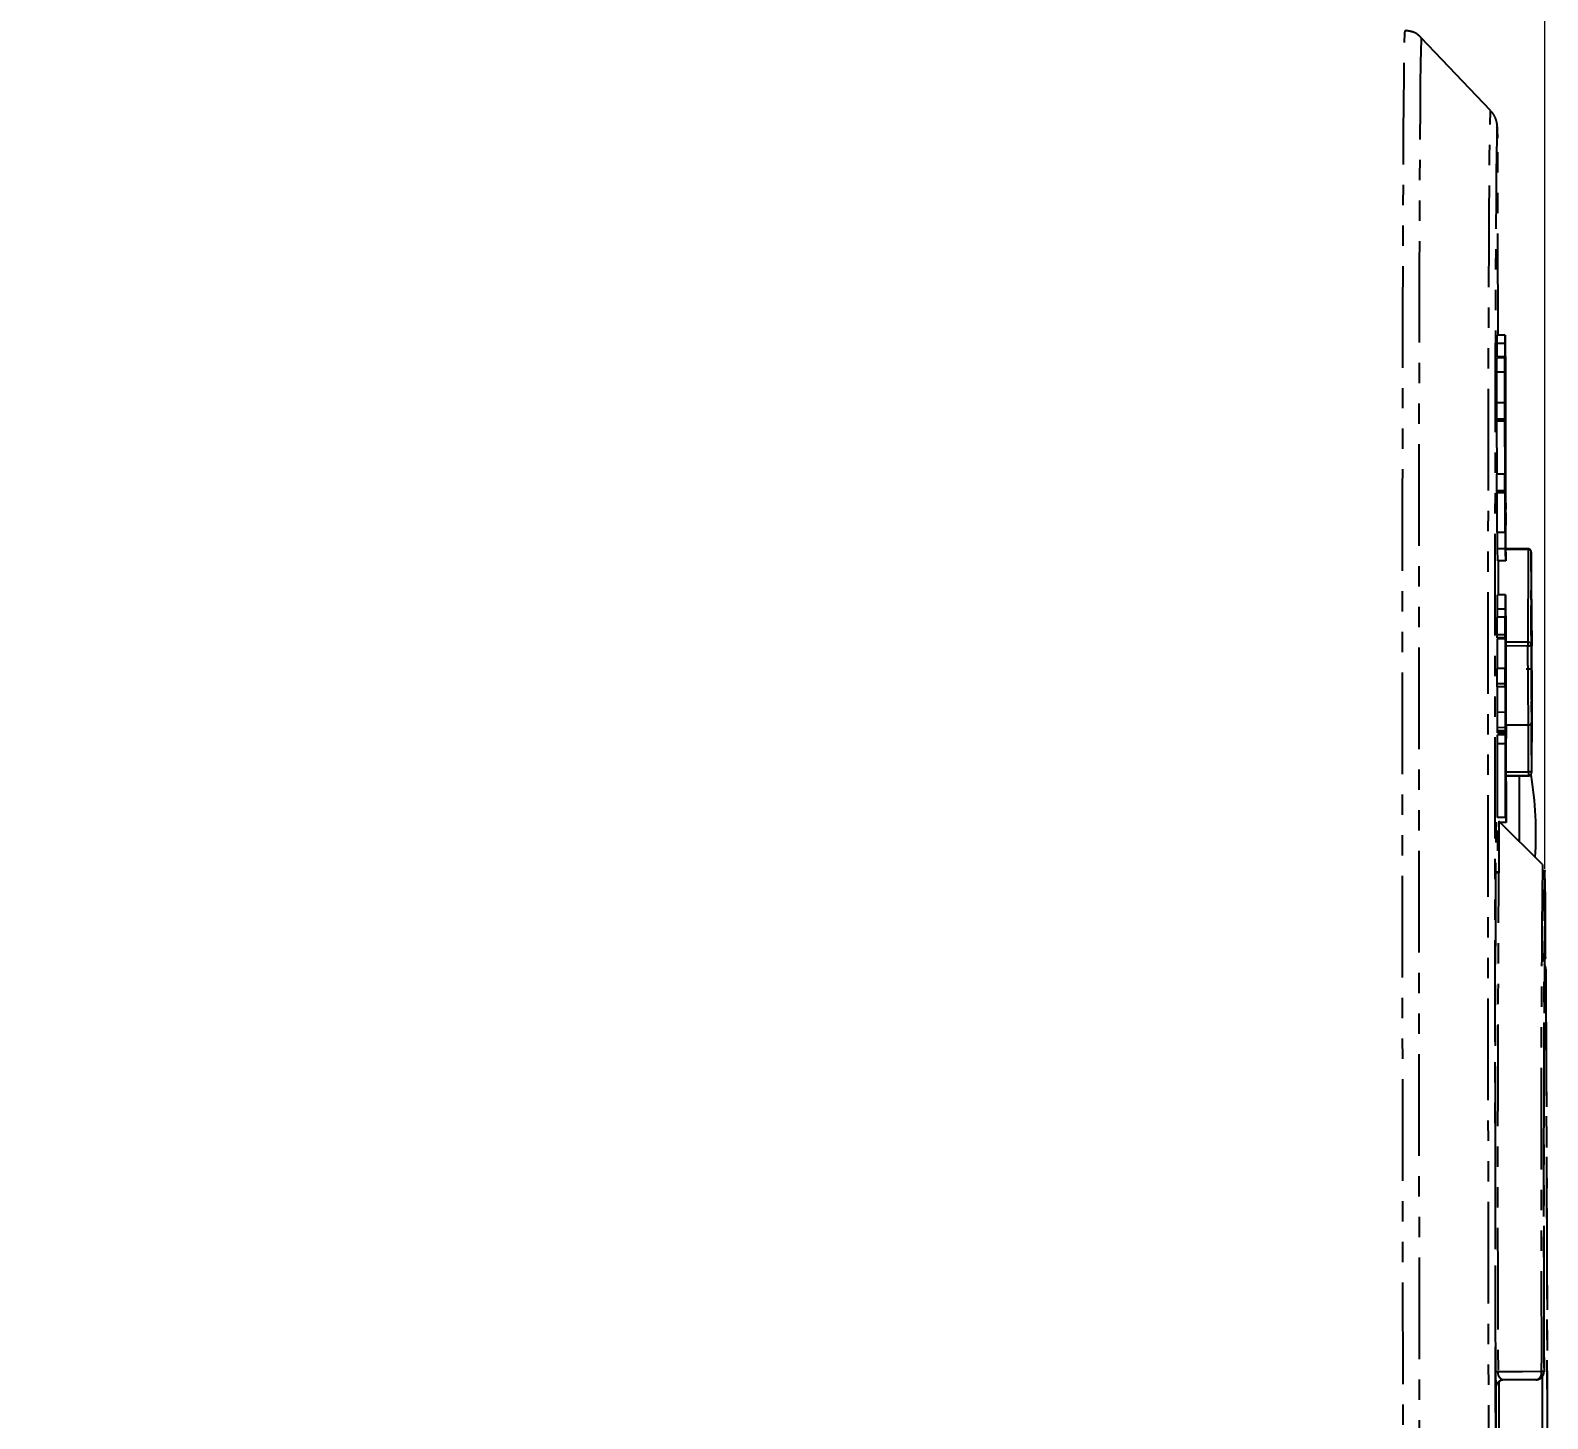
# Model space of a CAD drawing. Header units: millimetres. Extents: x 2384 to 4064, y 886 to 2074.
# Drawn here: x 3339 to 3433.8, y 1203.1 to 1289.9 of the extents above; entities that cross this region are included whole.
import ezdxf

# ---------------------------------------------------------------- set-up
doc = ezdxf.new("R2010")
doc.units = ezdxf.units.MM
doc.linetypes.add('PHANTOM', pattern=[12.7, 6.35, -1.27, 1.27, -1.27, 1.27, -1.27])
doc.layers.add('AM_5', color=3, linetype='Continuous', lineweight=25)
doc.styles.add('SLDTEXTSTYLE1', font='txt.shx', dxfattribs={"width": 0.7, "bigfont": 'gbcbig.shx'})
doc.dimstyles.new('SLDDIMSTYLE12$0', dxfattribs={"dimtxt": 12, "dimasz": 10, "dimexe": 0, "dimexo": 0.0625, "dimgap": 0.875, "dimtad": 1, "dimdec": 1, "dimlfac": 1.8, "dimrnd": 1e-09, "dimzin": 12, "dimdsep": 46, "dimtxsty": 'SLDTEXTSTYLE1', "dimcen": 0.09, "dimdle": 8.16, "dimclrd": 3, "dimclre": 3, "dimadec": 0, "dimazin": 3, "dimtfac": 1, "dimtdec": 1, "dimtofl": 0, "dimtmove": 0, "dimatfit": 3, "dimfxl": 0, "dimfrac": 2, "dimtolj": 1, "dimlwd": 5, "dimlwe": 5, "dimarcsym": 0})

# ---------------------------------------------------------------- blocks, each defined once
blk = doc.blocks.new('*D71')
at = {"layer": 'AM_5', "color": 3, "lineweight": 5, "transparency": 16777216}
blk.add_line((3252.62, 1234.962), (3252.62, 1403.773), dxfattribs=at)
at = {"layer": 'AM_5', "color": 3, "linetype": 'Continuous', "lineweight": 5, "transparency": 16777216}
for p, q in [((3262.62, 1403.773), (3423.605, 1403.773)), ((3433.605, 1237.471), (3433.605, 1403.773))]:
    blk.add_line(p, q, dxfattribs=at)
at = {"layer": 'AM_5', "color": 3, "transparency": 16777216}
for points in [[(3262.62, 1405.439), (3262.62, 1402.106), (3252.62, 1403.773)], [(3423.605, 1405.439), (3423.605, 1402.106), (3433.605, 1403.773)]]:
    blk.add_solid(points, dxfattribs=at)
at = {"layer": 'Defpoints', "color": 0, "transparency": 16777216}
for p in [(3433.605, 1403.773), (3433.605, 1237.408), (3252.62, 1234.9)]:
    blk.add_point(p, dxfattribs=at)
at = {"layer": 'AM_5', "color": 0, "transparency": 16777216, "insert": (3343.112, 1410.648), "char_height": 12, "attachment_point": 5, "style": 'SLDTEXTSTYLE1'}
blk.add_mtext('\\A1;195', dxfattribs=at)

msp = doc.modelspace()

# ---------------------------------------------------------------- linework, layer by layer
at = {"color": 7, "linetype": 'PHANTOM', "lineweight": 25}
for p, q in [((3430.221, 1284.869), (3425.89, 1289.418)), ((3430.69, 1270.838), (3430.668, 1283.144)), ((3430.634, 1270.837), (3430.635, 1270.838)), ((3431.134, 1270.838), (3430.634, 1270.837)), ((3430.635, 1270.322), (3430.634, 1270.837)), ((3431.135, 1270.839), (3430.635, 1270.838)), ((3431.134, 1270.838), (3431.135, 1270.839)), ((3431.135, 1270.839), (3431.141, 1268.222)), ((3430.623, 1269.492), (3430.624, 1270.322)), ((3431.124, 1270.323), (3430.624, 1270.322)), ((3431.123, 1269.493), (3431.124, 1270.323)), ((3430.609, 1268.528), (3430.61, 1269.423)), ((3431.11, 1269.423), (3430.61, 1269.423)), ((3431.123, 1269.493), (3430.623, 1269.492)), ((3431.109, 1268.529), (3431.11, 1269.423)), ((3431.145, 1268.863), (3431.139, 1268.863)), ((3431.144, 1267.905), (3431.145, 1268.863)), ((3431.109, 1268.529), (3430.609, 1268.528)), ((3431.14, 1266.051), (3431.141, 1266.881)), ((3430.607, 1265.589), (3430.608, 1266.611)), ((3431.108, 1266.612), (3430.608, 1266.611)), ((3431.107, 1265.59), (3431.108, 1266.612)), ((3431.112, 1266.295), (3431.115, 1266.232)), ((3431.117, 1266.233), (3431.13, 1266.174)), ((3431.107, 1265.59), (3430.607, 1265.589)), ((3430.608, 1265.462), (3430.607, 1265.589)), ((3431.108, 1265.463), (3430.608, 1265.462)), ((3430.623, 1262.144), (3430.616, 1265.462)), ((3431.108, 1265.463), (3431.107, 1265.59)), ((3431.116, 1265.657), (3431.112, 1265.72)), ((3431.123, 1262.02), (3431.116, 1265.657)), ((3431.131, 1265.6), (3431.118, 1265.658)), ((3431.118, 1265.658), (3431.125, 1262.021)), ((3431.131, 1265.6), (3431.118, 1265.6)), ((3431.128, 1265.279), (3431.119, 1265.279)), ((3431.124, 1265.277), (3431.119, 1265.277)), ((3431.123, 1264.511), (3431.124, 1265.277)), ((3431.128, 1264.513), (3431.128, 1265.279)), ((3431.138, 1262.09), (3431.131, 1265.6)), ((3431.134, 1264.898), (3431.139, 1262.474)), ((3431.123, 1264.511), (3431.12, 1264.511)), ((3431.139, 1264.326), (3431.135, 1264.326)), ((3431.138, 1263.303), (3431.139, 1264.326)), ((3431.143, 1264.008), (3431.145, 1264.009)), ((3431.146, 1264.009), (3431.152, 1264.012)), ((3431.138, 1263.303), (3431.137, 1263.303)), ((3431.139, 1263.112), (3431.138, 1263.303)), ((3431.139, 1263.112), (3431.138, 1263.112)), ((3431.146, 1263.434), (3431.143, 1263.433)), ((3431.154, 1263.437), (3431.148, 1263.435)), ((3430.616, 1261.122), (3430.617, 1262.144)), ((3431.117, 1262.145), (3430.617, 1262.144)), ((3431.116, 1261.123), (3431.117, 1262.145)), ((3431.135, 1262.025), (3431.138, 1262.09)), ((3431.116, 1261.123), (3430.616, 1261.122)), ((3430.617, 1260.994), (3430.616, 1261.122)), ((3431.117, 1260.995), (3431.116, 1261.123)), ((3431.119, 1261.955), (3431.123, 1262.02)), ((3431.124, 1261.446), (3431.121, 1261.38)), ((3431.125, 1262.021), (3431.128, 1262.022)), ((3431.128, 1262.022), (3431.125, 1262.022)), ((3431.139, 1261.516), (3431.126, 1261.446)), ((3431.13, 1262.023), (3431.133, 1262.024)), ((3431.152, 1261.457), (3431.151, 1260.626)), ((3431.117, 1260.995), (3430.617, 1260.994)), ((3431.131, 1259.404), (3431.13, 1258.51)), ((3431.163, 1259.737), (3431.162, 1258.97)), ((3431.13, 1258.51), (3430.63, 1258.509)), ((3430.647, 1257.494), (3430.645, 1258.509)), ((3431.148, 1258.325), (3431.147, 1257.495)), ((3431.147, 1257.495), (3430.647, 1257.494)), ((3430.663, 1256.734), (3430.66, 1257.494)), ((3432.563, 1257.489), (3431.161, 1257.487)), ((3432.563, 1257.455), (3431.161, 1257.452)), ((3431.163, 1256.735), (3430.663, 1256.734)), ((3430.717, 1254.62), (3430.714, 1256.734)), ((3431.163, 1256.863), (3431.163, 1256.735)), ((3432.787, 1252.357), (3432.763, 1257.289)), ((3430.646, 1253.725), (3430.647, 1254.62)), ((3431.147, 1254.621), (3430.647, 1254.62)), ((3431.146, 1253.726), (3431.147, 1254.621)), ((3432.762, 1254.888), (3432.767, 1253.834)), ((3432.762, 1254.692), (3432.762, 1254.888)), ((3432.766, 1253.875), (3432.762, 1254.692)), ((3431.146, 1253.726), (3430.646, 1253.725)), ((3431.154, 1252.963), (3431.155, 1253.794)), ((3431.155, 1253.794), (3431.157, 1253.348)), ((3432.761, 1253.751), (3432.762, 1253.947)), ((3432.765, 1253.048), (3432.761, 1253.751)), ((3432.762, 1253.947), (3432.765, 1253.244)), ((3432.765, 1253.244), (3432.766, 1253.875)), ((3432.767, 1253.834), (3432.765, 1252.066)), ((3432.766, 1253.834), (3432.767, 1253.834)), ((3430.633, 1252.123), (3430.634, 1253.21)), ((3431.134, 1253.21), (3430.634, 1253.21)), ((3431.133, 1252.124), (3431.134, 1253.21)), ((3431.157, 1252.709), (3431.154, 1252.963)), ((3431.166, 1248.305), (3431.157, 1252.709)), ((3431.159, 1252.709), (3431.163, 1250.731)), ((3432.76, 1253.265), (3432.764, 1252.5)), ((3432.76, 1253.069), (3432.76, 1253.265)), ((3432.765, 1252.066), (3432.76, 1253.069)), ((3432.764, 1253.244), (3432.765, 1253.244)), ((3432.764, 1252.5), (3432.765, 1253.048)), ((3432.768, 1251.559), (3432.771, 1253.131)), ((3432.772, 1252.893), (3432.77, 1251.322)), ((3432.77, 1252.893), (3432.772, 1252.893)), ((3432.771, 1253.131), (3432.772, 1252.893)), ((3431.133, 1252.124), (3430.633, 1252.123)), ((3430.634, 1251.932), (3430.633, 1252.123)), ((3431.134, 1251.933), (3430.634, 1251.932)), ((3431.143, 1251.873), (3430.643, 1251.872)), ((3430.647, 1250.017), (3430.643, 1251.872)), ((3431.134, 1251.933), (3431.133, 1252.124)), ((3431.143, 1251.873), (3431.138, 1252.167)), ((3431.148, 1249.703), (3431.143, 1251.873)), ((3431.145, 1251.874), (3431.155, 1247.151)), ((3431.174, 1252.332), (3431.16, 1252.332)), ((3431.174, 1251.119), (3431.174, 1252.332)), ((3431.176, 1251.671), (3432.555, 1251.673)), ((3432.763, 1252.5), (3432.764, 1252.5)), ((3432.766, 1251.973), (3432.768, 1251.559)), ((3432.766, 1251.776), (3432.766, 1251.973)), ((3432.771, 1250.712), (3432.766, 1251.776)), ((3432.814, 1251.618), (3432.769, 1251.618)), ((3431.174, 1251.119), (3431.162, 1251.119)), ((3431.175, 1250.992), (3431.162, 1250.992)), ((3431.163, 1250.731), (3431.174, 1250.736)), ((3431.174, 1250.736), (3431.163, 1250.736)), ((3431.175, 1250.992), (3431.174, 1251.119)), ((3432.555, 1251.42), (3431.175, 1251.418)), ((3432.579, 1246.488), (3432.555, 1251.42)), ((3432.755, 1251.562), (3432.779, 1246.629)), ((3432.767, 1251.559), (3432.768, 1251.559)), ((3432.768, 1251.322), (3432.77, 1251.322)), ((3432.77, 1251.322), (3432.772, 1250.908)), ((3432.77, 1250.908), (3432.772, 1250.908)), ((3432.772, 1250.908), (3432.771, 1250.712)), ((3432.779, 1249.161), (3432.781, 1250.929)), ((3432.781, 1250.929), (3432.782, 1250.722)), ((3432.782, 1250.722), (3432.781, 1249.461)), ((3432.781, 1250.722), (3432.782, 1250.722)), ((3430.636, 1249.059), (3430.637, 1250.017)), ((3431.137, 1250.018), (3430.637, 1250.017)), ((3431.136, 1249.06), (3431.137, 1250.018)), ((3431.172, 1250.16), (3431.164, 1250.157)), ((3431.164, 1250.157), (3431.167, 1248.753)), ((3431.175, 1249.906), (3431.165, 1249.906)), ((3431.177, 1250.481), (3431.175, 1249.906)), ((3432.439, 1249.995), (3432.814, 1249.996)), ((3432.783, 1249.781), (3432.78, 1248.841)), ((3432.781, 1249.44), (3432.784, 1250.453)), ((3432.782, 1249.781), (3432.783, 1249.781)), ((3432.783, 1250.288), (3432.785, 1250.288)), ((3432.783, 1249.761), (3432.783, 1249.781)), ((3432.783, 1248.365), (3432.783, 1249.761)), ((3432.784, 1250.453), (3432.785, 1250.288)), ((3432.785, 1250.288), (3432.784, 1248.779)), ((3432.784, 1248.758), (3432.786, 1250.019)), ((3432.787, 1249.812), (3432.784, 1248.045)), ((3432.786, 1250.019), (3432.787, 1249.812)), ((3432.786, 1249.812), (3432.787, 1249.812)), ((3431.136, 1249.06), (3430.636, 1249.059)), ((3430.637, 1248.868), (3430.636, 1249.059)), ((3431.137, 1248.868), (3430.637, 1248.868)), ((3430.653, 1247.274), (3430.65, 1248.868)), ((3431.137, 1248.868), (3431.136, 1249.06)), ((3431.141, 1249.7), (3431.148, 1249.703)), ((3431.149, 1249.129), (3431.142, 1249.126)), ((3431.153, 1247.023), (3431.149, 1249.129)), ((3431.159, 1248.877), (3431.159, 1249.58)), ((3431.167, 1248.753), (3431.178, 1248.757)), ((3431.178, 1248.757), (3431.167, 1248.757)), ((3432.779, 1249.461), (3432.781, 1249.461)), ((3432.779, 1249.44), (3432.781, 1249.44)), ((3432.78, 1248.841), (3432.779, 1249.161)), ((3432.781, 1249.461), (3432.781, 1249.44)), ((3432.783, 1248.779), (3432.784, 1248.779)), ((3432.783, 1248.758), (3432.784, 1248.758)), ((3432.784, 1248.779), (3432.784, 1248.758)), ((3432.788, 1249.595), (3432.793, 1248.541)), ((3432.788, 1249.399), (3432.788, 1249.595)), ((3432.792, 1248.582), (3432.788, 1249.399)), ((3431.17, 1246.391), (3431.167, 1247.986)), ((3431.175, 1248.181), (3431.169, 1248.179)), ((3431.169, 1248.179), (3431.172, 1246.456)), ((3431.179, 1247.864), (3431.169, 1247.864)), ((3431.176, 1248.177), (3431.175, 1248.181)), ((3431.181, 1248.567), (3431.179, 1247.864)), ((3432.784, 1248.045), (3432.783, 1248.365)), ((3432.786, 1247.972), (3432.79, 1247.207)), ((3432.786, 1247.776), (3432.786, 1247.972)), ((3432.787, 1248.654), (3432.791, 1247.952)), ((3432.787, 1248.458), (3432.787, 1248.654)), ((3432.79, 1247.755), (3432.787, 1248.458)), ((3432.789, 1247.952), (3432.791, 1247.952)), ((3432.793, 1248.541), (3432.79, 1246.773)), ((3432.791, 1247.952), (3432.792, 1248.582)), ((3432.792, 1248.541), (3432.793, 1248.541)), ((3432.794, 1248.313), (3432.795, 1248.065)), ((3432.795, 1247.124), (3432.794, 1248.313)), ((3432.794, 1248.065), (3432.795, 1248.065)), ((3432.795, 1248.065), (3432.796, 1246.928)), ((3430.645, 1246.316), (3430.646, 1247.274)), ((3431.146, 1247.275), (3430.646, 1247.274)), ((3431.145, 1246.317), (3431.146, 1247.275)), ((3431.15, 1247.021), (3431.153, 1247.023)), ((3431.155, 1247.151), (3431.158, 1246.705)), ((3432.79, 1246.773), (3432.786, 1247.776)), ((3432.788, 1247.207), (3432.79, 1247.207)), ((3432.79, 1247.207), (3432.79, 1247.755)), ((3432.79, 1246.928), (3432.796, 1246.928)), ((3432.832, 1246.906), (3432.79, 1246.905)), ((3432.796, 1246.928), (3432.797, 1246.659)), ((3432.797, 1246.659), (3432.798, 1247.424)), ((3432.8, 1247.187), (3432.797, 1245.419)), ((3432.798, 1247.424), (3432.8, 1247.187)), ((3432.798, 1247.187), (3432.8, 1247.187)), ((3431.145, 1246.317), (3430.645, 1246.316)), ((3430.646, 1246.125), (3430.645, 1246.316)), ((3431.146, 1246.126), (3430.646, 1246.125)), ((3430.656, 1246.001), (3430.656, 1246.125)), ((3431.156, 1246.002), (3430.656, 1246.001)), ((3431.146, 1246.126), (3431.145, 1246.317)), ((3431.155, 1246.449), (3431.15, 1246.447)), ((3431.156, 1246.002), (3431.155, 1246.449)), ((3431.158, 1246.705), (3431.156, 1246.002)), ((3431.168, 1245.943), (3431.17, 1246.391)), ((3431.169, 1245.688), (3431.168, 1245.943)), ((3431.172, 1246.456), (3431.184, 1246.46)), ((3431.184, 1246.46), (3431.172, 1246.46)), ((3431.188, 1246.27), (3431.185, 1245.631)), ((3431.227, 1246.485), (3432.579, 1246.488)), ((3432.795, 1246.08), (3432.796, 1245.853)), ((3432.797, 1245.419), (3432.795, 1245.936)), ((3432.797, 1246.463), (3432.796, 1246.752)), ((3432.796, 1246.659), (3432.797, 1246.659)), ((3432.796, 1245.853), (3432.797, 1246.463)), ((3430.649, 1245.296), (3430.65, 1245.871)), ((3431.149, 1245.297), (3430.649, 1245.296)), ((3431.15, 1245.872), (3430.65, 1245.871)), ((3431.149, 1245.297), (3431.15, 1245.872)), ((3431.162, 1244.791), (3431.163, 1245.43)), ((3431.165, 1245.75), (3431.165, 1245.047)), ((3431.169, 1245.688), (3431.165, 1245.688)), ((3431.185, 1245.631), (3431.165, 1245.631)), ((3431.172, 1245.625), (3431.165, 1245.625)), ((3431.172, 1245.625), (3431.172, 1245.689)), ((3431.179, 1243.52), (3431.172, 1245.625)), ((3431.182, 1245.885), (3431.174, 1245.882)), ((3432.795, 1245.853), (3432.796, 1245.853)), ((3431.155, 1243.639), (3431.165, 1243.579)), ((3431.167, 1243.58), (3431.179, 1243.52)), ((3431.18, 1243.561), (3432.587, 1243.563)), ((3432.588, 1243.309), (3431.181, 1243.307)), ((3431.181, 1243.304), (3432.588, 1243.306)), ((3432.589, 1243.309), (3432.588, 1243.309)), ((3431.167, 1242.941), (3431.157, 1243)), ((3431.181, 1242.883), (3431.169, 1242.941)), ((3431.16, 1241.533), (3431.16, 1240.702)), ((3431.172, 1241.729), (3431.171, 1240.962)), ((3431.188, 1241.417), (3431.188, 1240.395)), ((3431.16, 1240.702), (3430.66, 1240.702)), ((3433.457, 1237.763), (3430.745, 1240.465)), ((3431.188, 1240.395), (3430.816, 1240.394)), ((3431.171, 1240.962), (3431.16, 1240.962)), ((3433.455, 1237.76), (3433.457, 1237.763)), ((3433.654, 1231.978), (3433.655, 1234.22)), ((3433.654, 1231.978), (3433.638, 1231.852)), ((3433.676, 1231.226), (3433.676, 1228.985)), ((3433.403, 1206.103), (3433.402, 1206.607)), ((3430.77, 1205.483), (3430.922, 1205.595)), ((3433.239, 1205.609), (3433.248, 1205.613)), ((3433.55, 1206.073), (3433.558, 1206.076)), ((3430.565, 1205.073), (3430.546, 1205.065))]:
    msp.add_line(p, q, dxfattribs=at)
at = {"color": 7, "linetype": 'PHANTOM', "lineweight": 25, "flags": 128}
for points in [[(3425.177, 1116.411), (3425.176, 1116.411), (3425.159, 1116.591), (3425.14, 1117.127), (3425.121, 1118.015), (3425.102, 1119.252), (3425.083, 1120.834), (3425.063, 1122.752), (3425.043, 1125.001), (3425.023, 1127.569), (3425.004, 1130.448), (3424.984, 1133.624), (3424.964, 1137.086), (3424.945, 1140.818), (3424.926, 1144.806), (3424.907, 1149.033), (3424.889, 1153.482), (3424.872, 1158.135), (3424.855, 1162.972), (3424.839, 1167.974), (3424.823, 1173.12), (3424.809, 1178.389), (3424.795, 1183.759), (3424.782, 1189.21), (3424.77, 1194.717), (3424.76, 1200.259), (3424.75, 1205.812), (3424.742, 1211.355), (3424.734, 1216.864), (3424.728, 1222.317), (3424.724, 1227.691), (3424.72, 1232.965), (3424.718, 1238.116), (3424.717, 1243.124), (3424.717, 1247.968), (3424.718, 1252.628), (3424.721, 1257.086), (3424.725, 1261.322), (3424.73, 1265.32), (3424.737, 1269.063), (3424.744, 1272.536), (3424.753, 1275.724), (3424.763, 1278.614), (3424.774, 1281.196), (3424.786, 1283.457), (3424.799, 1285.389), (3424.813, 1286.984), (3424.828, 1288.235), (3424.844, 1289.137), (3424.86, 1289.687), (3424.877, 1289.882), (3424.878, 1289.882)], [(3425.89, 1289.418), (3425.888, 1289.418), (3425.871, 1289.224), (3425.854, 1288.677), (3425.839, 1287.78), (3425.824, 1286.536), (3425.81, 1284.949), (3425.797, 1283.028), (3425.785, 1280.779), (3425.774, 1278.211), (3425.764, 1275.336), (3425.756, 1272.165), (3425.748, 1268.711), (3425.741, 1264.988), (3425.736, 1261.012), (3425.732, 1256.798), (3425.73, 1252.365), (3425.728, 1247.729), (3425.728, 1242.911), (3425.729, 1237.93), (3425.731, 1232.806), (3425.735, 1227.561), (3425.74, 1222.216), (3425.746, 1216.792), (3425.753, 1211.313), (3425.761, 1205.8), (3425.771, 1200.276), (3425.781, 1194.764), (3425.793, 1189.286), (3425.806, 1183.865), (3425.819, 1178.523), (3425.834, 1173.283), (3425.849, 1168.164), (3425.865, 1163.189), (3425.882, 1158.378), (3425.899, 1153.75), (3425.917, 1149.325), (3425.936, 1145.121), (3425.955, 1141.154), (3425.974, 1137.442), (3425.994, 1133.999), (3426.013, 1130.839), (3426.033, 1127.976), (3426.053, 1125.422), (3426.073, 1123.185), (3426.092, 1121.277), (3426.111, 1119.704), (3426.131, 1118.474), (3426.149, 1117.59), (3426.167, 1117.058), (3426.185, 1116.878), (3426.186, 1116.878)], [(3430.502, 1121.442), (3430.502, 1121.442), (3430.485, 1121.602), (3430.467, 1122.113), (3430.449, 1122.971), (3430.431, 1124.173), (3430.412, 1125.714), (3430.393, 1127.587), (3430.374, 1129.784), (3430.355, 1132.297), (3430.335, 1135.113), (3430.316, 1138.221), (3430.297, 1141.608), (3430.279, 1145.258), (3430.261, 1149.158), (3430.243, 1153.288), (3430.226, 1157.633), (3430.209, 1162.173), (3430.193, 1166.889), (3430.177, 1171.76), (3430.163, 1176.767), (3430.149, 1181.886), (3430.136, 1187.097), (3430.125, 1192.376), (3430.114, 1197.702), (3430.104, 1203.051), (3430.095, 1208.401), (3430.088, 1213.728), (3430.081, 1219.009), (3430.076, 1224.223), (3430.072, 1229.346), (3430.07, 1234.357), (3430.068, 1239.235), (3430.068, 1243.957), (3430.069, 1248.504), (3430.071, 1252.857), (3430.075, 1256.996), (3430.08, 1260.905), (3430.086, 1264.566), (3430.093, 1267.963), (3430.101, 1271.082), (3430.111, 1273.91), (3430.121, 1276.434), (3430.133, 1278.644), (3430.145, 1280.53), (3430.159, 1282.084), (3430.173, 1283.3), (3430.188, 1284.171), (3430.204, 1284.695), (3430.22, 1284.87), (3430.221, 1284.869)], [(3430.631, 1283.832), (3430.617, 1283.645), (3430.601, 1283.093), (3430.586, 1282.185), (3430.571, 1280.924), (3430.558, 1279.317), (3430.546, 1277.37), (3430.534, 1275.091), (3430.524, 1272.492), (3430.514, 1269.584), (3430.506, 1266.38), (3430.499, 1262.893), (3430.494, 1259.14), (3430.489, 1255.138), (3430.486, 1250.903), (3430.484, 1246.456), (3430.484, 1241.815), (3430.484, 1237.002), (3430.486, 1232.038), (3430.489, 1226.945), (3430.494, 1221.747), (3430.5, 1216.465), (3430.506, 1211.124), (3430.515, 1205.747), (3430.524, 1200.359), (3430.534, 1194.983), (3430.546, 1189.644), (3430.558, 1184.365), (3430.572, 1179.17), (3430.586, 1174.081), (3430.601, 1169.123), (3430.617, 1164.316), (3430.634, 1159.683), (3430.651, 1155.243), (3430.669, 1151.017), (3430.687, 1147.024), (3430.706, 1143.281), (3430.724, 1139.805), (3430.744, 1136.611), (3430.763, 1133.715), (3430.782, 1131.128), (3430.801, 1128.862), (3430.821, 1126.928), (3430.839, 1125.333), (3430.858, 1124.086), (3430.876, 1123.192), (3430.894, 1122.654), (3430.909, 1122.479)], [(3430.668, 1283.144), (3430.651, 1283.67), (3430.633, 1283.837), (3430.631, 1283.832)], [(3432.555, 1251.673), (3432.594, 1251.671), (3432.631, 1251.665), (3432.666, 1251.655), (3432.696, 1251.641), (3432.721, 1251.624), (3432.74, 1251.605), (3432.751, 1251.584), (3432.755, 1251.562)], [(3432.799, 1251.536), (3432.798, 1251.45), (3432.796, 1251.42), (3432.796, 1251.42)], [(3430.539, 1206.121), (3430.535, 1209.732), (3430.531, 1213.282), (3430.529, 1216.736), (3430.528, 1220.064), (3430.528, 1223.234), (3430.529, 1226.216), (3430.532, 1228.982), (3430.536, 1231.507), (3430.541, 1233.768), (3430.547, 1235.743), (3430.554, 1237.413), (3430.563, 1238.763), (3430.572, 1239.781), (3430.582, 1240.458), (3430.593, 1240.785), (3430.604, 1240.762), (3430.616, 1240.387), (3430.629, 1239.665), (3430.642, 1238.602), (3430.655, 1237.208)], [(3433.655, 1234.22), (3433.642, 1235.58), (3433.629, 1236.572), (3433.616, 1237.183), (3433.605, 1237.408), (3433.593, 1237.244), (3433.583, 1236.691), (3433.573, 1235.758), (3433.565, 1234.453), (3433.558, 1232.793), (3433.551, 1230.796), (3433.546, 1228.484), (3433.543, 1225.884), (3433.541, 1223.026), (3433.54, 1219.941), (3433.54, 1216.666), (3433.542, 1213.236), (3433.546, 1209.692), (3433.55, 1206.073)], [(3433.773, 1175.057), (3433.778, 1177.315), (3433.782, 1179.865), (3433.784, 1182.68), (3433.785, 1185.726), (3433.785, 1188.97), (3433.784, 1192.375), (3433.78, 1195.902), (3433.776, 1199.511), (3433.77, 1203.16), (3433.764, 1206.81), (3433.755, 1210.417), (3433.746, 1213.941), (3433.736, 1217.343), (3433.725, 1220.583), (3433.714, 1223.624), (3433.702, 1226.433), (3433.689, 1228.976), (3433.676, 1231.226)], [(3433.676, 1228.985), (3433.688, 1226.902), (3433.699, 1224.552), (3433.71, 1221.963), (3433.721, 1219.163), (3433.731, 1216.183), (3433.74, 1213.057), (3433.749, 1209.82), (3433.756, 1206.507), (3433.762, 1203.157), (3433.768, 1199.807), (3433.772, 1196.493), (3433.774, 1193.254), (3433.776, 1190.124), (3433.776, 1187.141), (3433.775, 1184.336), (3433.773, 1181.741), (3433.77, 1179.385), (3433.765, 1177.295)], [(3430.687, 1206.093), (3432.208, 1206.098), (3433.403, 1206.103)], [(3430.572, 1201.068), (3430.572, 1201.217), (3430.571, 1201.835), (3430.569, 1202.454), (3430.568, 1203.073), (3430.567, 1203.692), (3430.566, 1204.311), (3430.565, 1204.929), (3430.564, 1205.547)], [(3430.761, 1200.681), (3430.76, 1201.448), (3430.754, 1204.851), (3430.753, 1205.467)], [(3433.051, 1205.572), (3431.928, 1205.569), (3431.045, 1205.566)], [(3433.477, 1200.255), (3433.472, 1203.156), (3433.467, 1205.794)]]:
    msp.add_lwpolyline(points, dxfattribs=at)
at = {"color": 7, "linetype": 'PHANTOM', "lineweight": 25}
for centre, radius, start, end in [((3429.168, 1283.141), 1.5, 0.09872, 1.46332), ((5805.733, 1251.181), 2373.178, 179.848529, 179.988109), ((3432.563, 1257.289), 0.2, 0.27867, 90.09849), ((3433.589, 1257.463), 1.026, 178.55289, 180.46692), ((3432.579, 1257.27), 0.186, 6.0839, 94.91755), ((5783.857, 1251.074), 2351.102, 179.848529, 179.988109), ((3486.831, 1251.656), 54.276, 179.98205, 180.24951), ((3479.512, 1252.318), 46.725, 179.9521, 181.10121), ((3432.58, 1251.598), 0.179, 262.10277, 348.50317), ((2831.251, 1248.381), 601.556, 359.536059, 0.30058), ((3432.604, 1246.665), 0.179, 262.10277, 348.50317), ((2641.797, 1243.012), 790.79, 0.039928, 0.251827), ((2589.279, 1242.922), 843.509, 0.039928, 0.251827), ((5399.606, 1243.092), 1967.603, 179.993795, 180.113105), ((5418.57, 1243.11), 1986.564, 179.994362, 180.112626), ((3455.445, 1243.528), 22.859, 179.91361, 180.54894), ((3432.633, 1243.334), 0.234, 48.77348, 101.52991), ((3432.587, 1243.509), 0.2, 270.08707, 0.07993), ((3408.553, 1239.597), 24.5, 356.74181, 8.9325), ((6199.756, 1218.576), 2769.098, 179.547097, 180.258305), ((5669.462, 1218.342), 2236.091, 179.502437, 180.300687), ((5649.163, 1216.632), 2215.63, 179.529309, 180.272985), ((3429.335, 1234.367), 4.298, 357.5452, 6.23459), ((3182.367, 1230.226), 251.294, 0.39955, 0.90225), ((3433.176, 1231.226), 0.5, 0.35633, 38.11251), ((3433.474, 1231.199), 0.204, 7.61896, 62.28189), ((3430.668, 1206.397), 0.305, 245.02419, 273.52047), ((3432.955, 1206.018), 0.456, 282.18371, 10.8145), ((3433.421, 1205.817), 0.287, 63.19188, 93.66199), ((3431.046, 1205.066), 0.5, 90.09857, 180.09888), ((3433.05, 1206.072), 0.5, 270.09857, 0.09888)]:
    msp.add_arc(centre, radius, start, end, dxfattribs=at)
for points, knots in [([(3425.895, 1289.391), (3425.857, 1289.437), (3425.718, 1289.605), (3425.37, 1289.81), (3425.051, 1289.848), (3424.902, 1289.866)], [0, 0, 0, 0, 0.166232, 0.609863, 1, 1, 1, 1]), ([(3430.668, 1283.18), (3430.665, 1283.291), (3430.655, 1283.623), (3430.65, 1283.813), (3430.626, 1284.021), (3430.599, 1284.191), (3430.522, 1284.416), (3430.411, 1284.655), (3430.279, 1284.788), (3430.225, 1284.842)], [0, 0, 0, 0, 0.2485, 0.738269, 0.854121, 0.911359, 0.944932, 0.977662, 1, 1, 1, 1]), ([(3431.133, 1265.409), (3431.134, 1265.861), (3431.135, 1266.765), (3431.137, 1267.907), (3431.137, 1269.374), (3431.135, 1270.348), (3431.134, 1270.838)], [0, 0, 0, 0, 0.280918, 0.561832, 0.779392, 1, 1, 1, 1]), ([(3431.124, 1270.323), (3431.125, 1269.765), (3431.126, 1268.847), (3431.129, 1267.569), (3431.131, 1266.489), (3431.132, 1265.769), (3431.133, 1265.409)], [0, 0, 0, 0, 0.339969, 0.559979, 0.77999, 1, 1, 1, 1]), ([(3431.11, 1269.423), (3431.111, 1268.825), (3431.113, 1267.757), (3431.116, 1266.699), (3431.117, 1266.233)], [0, 0, 0, 0, 0.5599448, 1, 1, 1, 1]), ([(3431.13, 1266.174), (3431.129, 1266.795), (3431.127, 1267.661), (3431.125, 1268.77), (3431.124, 1269.252), (3431.123, 1269.493)], [0, 0, 0, 0, 0.560105, 0.780141, 1, 1, 1, 1]), ([(3431.145, 1268.863), (3431.148, 1267.155), (3431.152, 1265), (3431.157, 1262.404), (3431.16, 1261.065), (3431.162, 1260.179), (3431.163, 1259.737)], [0, 0, 0, 0, 0.560048, 0.706751, 0.853452, 1, 1, 1, 1]), ([(3430.614, 1266.611), (3430.613, 1266.92), (3430.612, 1267.399), (3430.611, 1268.051), (3430.61, 1268.37), (3430.609, 1268.528)], [0, 0, 0, 0, 0.475486, 0.739141, 1, 1, 1, 1]), ([(3431.115, 1266.232), (3431.114, 1266.667), (3431.112, 1267.272), (3431.111, 1268.052), (3431.11, 1268.371), (3431.109, 1268.529)], [0, 0, 0, 0, 0.561218, 0.781778, 1, 1, 1, 1]), ([(3431.141, 1268.222), (3431.14, 1268.061), (3431.139, 1267.737), (3431.138, 1267.089), (3431.136, 1266.164), (3431.135, 1265.421), (3431.134, 1264.898)], [0, 0, 0, 0, 0.18574, 0.372605, 0.559486, 1, 1, 1, 1]), ([(3431.152, 1264.012), (3431.151, 1264.742), (3431.149, 1265.758), (3431.146, 1267.061), (3431.145, 1267.624), (3431.144, 1267.905)], [0, 0, 0, 0, 0.560211, 0.780295, 1, 1, 1, 1]), ([(3431.141, 1266.881), (3431.142, 1266.345), (3431.144, 1265.387), (3431.146, 1264.43), (3431.146, 1264.009)], [0, 0, 0, 0, 0.559997, 1, 1, 1, 1]), ([(3431.108, 1266.612), (3431.108, 1266.534), (3431.109, 1266.377), (3431.11, 1266.309), (3431.111, 1266.3), (3431.112, 1266.295)], [0, 0, 0, 0, 0.275466, 0.557059, 1, 1, 1, 1]), ([(3431.145, 1264.009), (3431.144, 1264.394), (3431.142, 1265.082), (3431.141, 1265.755), (3431.14, 1266.051)], [0, 0, 0, 0, 0.56079, 1, 1, 1, 1]), ([(3431.111, 1265.711), (3431.11, 1265.718), (3431.109, 1265.735), (3431.108, 1265.56), (3431.108, 1265.463)], [0, 0, 0, 0, 0.440713, 1, 1, 1, 1]), ([(3431.124, 1265.277), (3431.124, 1264.972), (3431.125, 1264.362), (3431.128, 1263.279), (3431.129, 1262.499), (3431.13, 1262.023)], [0, 0, 0, 0, 0.2796657, 0.5597908, 1, 1, 1, 1]), ([(3431.128, 1265.279), (3431.13, 1264.672), (3431.132, 1263.588), (3431.134, 1262.502), (3431.135, 1262.025)], [0, 0, 0, 0, 0.559999, 1, 1, 1, 1]), ([(3431.128, 1262.022), (3431.127, 1262.49), (3431.126, 1263.141), (3431.124, 1263.977), (3431.123, 1264.333), (3431.123, 1264.511)], [0, 0, 0, 0, 0.560518, 0.780756, 1, 1, 1, 1]), ([(3431.133, 1262.024), (3431.132, 1262.492), (3431.131, 1263.143), (3431.129, 1263.979), (3431.128, 1264.335), (3431.128, 1264.513)], [0, 0, 0, 0, 0.560518, 0.780756, 1, 1, 1, 1]), ([(3431.139, 1264.326), (3431.139, 1264.244), (3431.14, 1264.079), (3431.141, 1264.005), (3431.142, 1264.009), (3431.142, 1264.012)], [0, 0, 0, 0, 0.351455, 0.707205, 1, 1, 1, 1]), ([(3431.143, 1263.433), (3431.142, 1263.43), (3431.141, 1263.425), (3431.14, 1263.208), (3431.139, 1263.112)], [0, 0, 0, 0, 0.561257, 1, 1, 1, 1]), ([(3431.151, 1260.626), (3431.15, 1261.152), (3431.149, 1262.092), (3431.147, 1263.024), (3431.146, 1263.434)], [0, 0, 0, 0, 0.559774, 1, 1, 1, 1]), ([(3431.148, 1263.435), (3431.148, 1263.064), (3431.15, 1262.402), (3431.151, 1261.745), (3431.152, 1261.457)], [0, 0, 0, 0, 0.56022, 1, 1, 1, 1]), ([(3431.162, 1258.97), (3431.161, 1259.805), (3431.158, 1261.298), (3431.155, 1262.783), (3431.154, 1263.437)], [0, 0, 0, 0, 0.559723, 1, 1, 1, 1]), ([(3431.117, 1262.145), (3431.117, 1262.11), (3431.117, 1262.04), (3431.117, 1261.975), (3431.118, 1261.942), (3431.118, 1261.948), (3431.119, 1261.951)], [0, 0, 0, 0, 0.174111, 0.350226, 0.702009, 1, 1, 1, 1]), ([(3431.139, 1262.474), (3431.142, 1262.035), (3431.146, 1261.158), (3431.155, 1259.289), (3431.16, 1257.783), (3431.163, 1256.863)], [0, 0, 0, 0, 0.27997, 0.560116, 1, 1, 1, 1]), ([(3431.121, 1261.38), (3431.12, 1261.361), (3431.118, 1261.328), (3431.117, 1261.097), (3431.117, 1260.995)], [0, 0, 0, 0, 0.561121, 1, 1, 1, 1]), ([(3431.13, 1258.51), (3431.129, 1259.06), (3431.127, 1260.044), (3431.125, 1261.017), (3431.124, 1261.446)], [0, 0, 0, 0, 0.559714, 1, 1, 1, 1]), ([(3431.126, 1261.446), (3431.127, 1261.061), (3431.129, 1260.374), (3431.13, 1259.7), (3431.131, 1259.404)], [0, 0, 0, 0, 0.560513, 1, 1, 1, 1]), ([(3431.147, 1257.495), (3431.146, 1258.247), (3431.143, 1259.59), (3431.141, 1260.927), (3431.139, 1261.516)], [0, 0, 0, 0, 0.559835, 1, 1, 1, 1]), ([(3431.163, 1256.735), (3431.159, 1257.749), (3431.152, 1259.56), (3431.144, 1261.007), (3431.141, 1261.644)], [0, 0, 0, 0, 0.559981, 1, 1, 1, 1]), ([(3431.141, 1261.644), (3431.142, 1261.267), (3431.143, 1260.647), (3431.145, 1259.784), (3431.146, 1259.054), (3431.147, 1258.568), (3431.148, 1258.325)], [0, 0, 0, 0, 0.340013, 0.560022, 0.780028, 1, 1, 1, 1]), ([(3430.63, 1258.509), (3430.629, 1259.06), (3430.628, 1259.892), (3430.626, 1260.716), (3430.625, 1260.994)], [0, 0, 0, 0, 0.661577, 1, 1, 1, 1]), ([(3431.147, 1254.621), (3431.148, 1254.083), (3431.15, 1253.006), (3431.154, 1251.093), (3431.157, 1249.718), (3431.159, 1248.877)], [0, 0, 0, 0, 0.279869, 0.559918, 1, 1, 1, 1]), ([(3430.648, 1253.21), (3430.648, 1253.217), (3430.647, 1253.315), (3430.647, 1253.454), (3430.647, 1253.612), (3430.646, 1253.681), (3430.646, 1253.72), (3430.646, 1253.728), (3430.646, 1253.726), (3430.646, 1253.725)], [0, 0, 0, 0, 0.04129, 0.519711, 0.759657, 0.878914, 0.941307, 0.968833, 1, 1, 1, 1]), ([(3431.165, 1245.047), (3431.163, 1245.779), (3431.16, 1247.243), (3431.156, 1249.425), (3431.152, 1251.245), (3431.149, 1252.513), (3431.148, 1253.146), (3431.147, 1253.456), (3431.147, 1253.613), (3431.146, 1253.682), (3431.146, 1253.721), (3431.146, 1253.729), (3431.146, 1253.727), (3431.146, 1253.726)], [0, 0, 0, 0, 0.249929, 0.499934, 0.74994, 0.87494, 0.937439, 0.968658, 0.984316, 0.992098, 0.99617, 0.997966, 1, 1, 1, 1]), ([(3431.134, 1253.21), (3431.134, 1253.176), (3431.135, 1253.107), (3431.135, 1253.003), (3431.136, 1252.895), (3431.137, 1252.759), (3431.141, 1252.617), (3431.144, 1252.498), (3431.146, 1252.29), (3431.146, 1252.226), (3431.147, 1252.175), (3431.147, 1252.142), (3431.147, 1252.107), (3431.147, 1252.073), (3431.147, 1252.036), (3431.146, 1251.991), (3431.146, 1251.932), (3431.146, 1251.896), (3431.145, 1251.874)], [0, 0, 0, 0, 0.023224, 0.046795, 0.093507, 0.187123, 0.374543, 0.749392, 0.811774, 0.835286, 0.847382, 0.853304, 0.858912, 0.871473, 0.884325, 0.90349, 0.938093, 1, 1, 1, 1]), ([(3431.157, 1253.348), (3431.161, 1253.328), (3431.167, 1253.293), (3431.174, 1252.849), (3431.177, 1252.653)], [0, 0, 0, 0, 0.560581, 1, 1, 1, 1]), ([(3431.174, 1252.332), (3431.171, 1252.464), (3431.166, 1252.698), (3431.161, 1252.706), (3431.159, 1252.709)], [0, 0, 0, 0, 0.559786, 1, 1, 1, 1]), ([(3431.177, 1252.653), (3431.177, 1252.36), (3431.176, 1251.837), (3431.175, 1251.25), (3431.175, 1250.992)], [0, 0, 0, 0, 0.559921, 1, 1, 1, 1]), ([(3431.136, 1252.175), (3431.136, 1252.181), (3431.135, 1252.205), (3431.135, 1252.046), (3431.134, 1251.933)], [0, 0, 0, 0, 0.287893, 1, 1, 1, 1]), ([(3432.774, 1251.373), (3432.774, 1251.575), (3432.774, 1251.827), (3432.775, 1251.938), (3432.776, 1251.932), (3432.777, 1251.856), (3432.777, 1251.762), (3432.778, 1251.714)], [0, 0, 0, 0, 0.499133, 0.624424, 0.749622, 0.874708, 1, 1, 1, 1]), ([(3432.777, 1251.518), (3432.777, 1251.549), (3432.777, 1251.612), (3432.776, 1251.63), (3432.775, 1251.488), (3432.775, 1251.271), (3432.775, 1251.125)], [0, 0, 0, 0, 0.124691, 0.249737, 0.498265, 1, 1, 1, 1]), ([(3432.778, 1251.714), (3432.778, 1251.66), (3432.778, 1251.552), (3432.779, 1251.346), (3432.779, 1251.128), (3432.78, 1250.706), (3432.779, 1250.439), (3432.779, 1250.226)], [0, 0, 0, 0, 0.125329, 0.250449, 0.375699, 0.501004, 1, 1, 1, 1]), ([(3431.174, 1250.736), (3431.175, 1250.733), (3431.176, 1250.727), (3431.176, 1250.708), (3431.177, 1250.651), (3431.177, 1250.631), (3431.177, 1250.612), (3431.177, 1250.596), (3431.177, 1250.581), (3431.177, 1250.532), (3431.177, 1250.505), (3431.177, 1250.481)], [0, 0, 0, 0, 0.419607, 0.748833, 0.780193, 0.811936, 0.828091, 0.843719, 0.85893, 0.874541, 1, 1, 1, 1]), ([(3432.775, 1249.905), (3432.775, 1249.959), (3432.774, 1250.066), (3432.774, 1250.269), (3432.773, 1250.484), (3432.773, 1250.9), (3432.773, 1251.163), (3432.774, 1251.373)], [0, 0, 0, 0, 0.125297, 0.250413, 0.375603, 0.500878, 1, 1, 1, 1]), ([(3432.775, 1251.125), (3432.775, 1250.982), (3432.774, 1250.768), (3432.774, 1250.431), (3432.775, 1250.223), (3432.775, 1250.142), (3432.775, 1250.102)], [0, 0, 0, 0, 0.501886, 0.750204, 0.875265, 1, 1, 1, 1]), ([(3432.778, 1250.474), (3432.778, 1250.62), (3432.779, 1250.838), (3432.778, 1251.183), (3432.778, 1251.394), (3432.778, 1251.477), (3432.777, 1251.518)], [0, 0, 0, 0, 0.501698, 0.750126, 0.875254, 1, 1, 1, 1]), ([(3431.137, 1250.018), (3431.137, 1249.993), (3431.137, 1249.944), (3431.138, 1249.867), (3431.138, 1249.809), (3431.139, 1249.7), (3431.139, 1249.687), (3431.14, 1249.692), (3431.14, 1249.693)], [0, 0, 0, 0, 0.085163, 0.169262, 0.254222, 0.33893, 0.904973, 1, 1, 1, 1]), ([(3431.175, 1249.906), (3431.175, 1249.996), (3431.174, 1250.157), (3431.173, 1250.159), (3431.172, 1250.16)], [0, 0, 0, 0, 0.557298, 1, 1, 1, 1]), ([(3432.775, 1250.102), (3432.776, 1250.07), (3432.776, 1250.007), (3432.777, 1249.981), (3432.778, 1250.11), (3432.778, 1250.328), (3432.778, 1250.474)], [0, 0, 0, 0, 0.12479, 0.249939, 0.498148, 1, 1, 1, 1]), ([(3432.779, 1250.226), (3432.779, 1250.025), (3432.778, 1249.773), (3432.777, 1249.672), (3432.777, 1249.685), (3432.776, 1249.763), (3432.775, 1249.858), (3432.775, 1249.905)], [0, 0, 0, 0, 0.498982, 0.624271, 0.749515, 0.874666, 1, 1, 1, 1]), ([(3431.142, 1249.126), (3431.141, 1249.127), (3431.139, 1249.129), (3431.138, 1248.948), (3431.137, 1248.868)], [0, 0, 0, 0, 0.561133, 1, 1, 1, 1]), ([(3431.159, 1249.58), (3431.16, 1249.309), (3431.163, 1248.824), (3431.165, 1248.464), (3431.166, 1248.305)], [0, 0, 0, 0, 0.558722, 1, 1, 1, 1]), ([(3431.178, 1248.757), (3431.179, 1248.76), (3431.179, 1248.763), (3431.18, 1248.687), (3431.181, 1248.653), (3431.181, 1248.628), (3431.181, 1248.595), (3431.181, 1248.576), (3431.181, 1248.567)], [0, 0, 0, 0, 0.749014, 0.873983, 0.905501, 0.93786, 0.967482, 1, 1, 1, 1]), ([(3431.167, 1247.986), (3431.165, 1248.15), (3431.163, 1248.441), (3431.16, 1248.567), (3431.159, 1248.622)], [0, 0, 0, 0, 0.560779, 1, 1, 1, 1]), ([(3431.159, 1248.622), (3431.16, 1248.083), (3431.162, 1247.122), (3431.165, 1246.169), (3431.165, 1245.75)], [0, 0, 0, 0, 0.560115, 1, 1, 1, 1]), ([(3431.179, 1247.864), (3431.179, 1247.945), (3431.178, 1248.107), (3431.177, 1248.15), (3431.177, 1248.171)], [0, 0, 0, 0, 0.498279, 1, 1, 1, 1]), ([(3431.146, 1247.275), (3431.146, 1247.248), (3431.146, 1247.193), (3431.146, 1247.108), (3431.147, 1247.047), (3431.148, 1247.012), (3431.148, 1247.018), (3431.149, 1247.02)], [0, 0, 0, 0, 0.087887, 0.176307, 0.352186, 0.704501, 1, 1, 1, 1]), ([(3432.795, 1245.936), (3432.794, 1246.021), (3432.793, 1246.192), (3432.793, 1246.51), (3432.792, 1246.801), (3432.792, 1246.934), (3432.793, 1247)], [0, 0, 0, 0, 0.280748, 0.559845, 0.779251, 1, 1, 1, 1]), ([(3432.793, 1247), (3432.793, 1247.056), (3432.793, 1247.168), (3432.793, 1247.23), (3432.794, 1247.211), (3432.795, 1247.153), (3432.795, 1247.124)], [0, 0, 0, 0, 0.2803705, 0.5592157, 0.7797153, 1, 1, 1, 1]), ([(3432.796, 1246.752), (3432.795, 1246.794), (3432.795, 1246.876), (3432.794, 1246.923), (3432.794, 1246.866), (3432.794, 1246.797), (3432.794, 1246.763)], [0, 0, 0, 0, 0.280414, 0.55968, 0.779182, 1, 1, 1, 1]), ([(3431.15, 1246.447), (3431.149, 1246.447), (3431.147, 1246.448), (3431.146, 1246.224), (3431.146, 1246.126)], [0, 0, 0, 0, 0.562025, 1, 1, 1, 1]), ([(3431.184, 1246.46), (3431.185, 1246.465), (3431.186, 1246.471), (3431.187, 1246.393), (3431.187, 1246.369), (3431.188, 1246.347), (3431.188, 1246.324), (3431.188, 1246.299), (3431.188, 1246.282), (3431.188, 1246.27)], [0, 0, 0, 0, 0.748872, 0.853744, 0.894502, 0.937761, 0.953338, 0.967681, 1, 1, 1, 1]), ([(3432.794, 1246.763), (3432.794, 1246.706), (3432.794, 1246.592), (3432.794, 1246.31), (3432.795, 1246.168), (3432.795, 1246.08)], [0, 0, 0, 0, 0.280741, 0.559569, 1, 1, 1, 1]), ([(3430.66, 1240.702), (3430.658, 1241.569), (3430.655, 1242.777), (3430.652, 1244.315), (3430.65, 1244.969), (3430.649, 1245.296)], [0, 0, 0, 0, 0.560163, 0.780247, 1, 1, 1, 1]), ([(3431.16, 1240.702), (3431.158, 1241.57), (3431.155, 1242.778), (3431.152, 1244.316), (3431.15, 1244.97), (3431.149, 1245.297)], [0, 0, 0, 0, 0.560163, 0.780247, 1, 1, 1, 1]), ([(3431.15, 1245.872), (3431.151, 1245.452), (3431.153, 1244.701), (3431.154, 1243.963), (3431.155, 1243.639)], [0, 0, 0, 0, 0.559766, 1, 1, 1, 1]), ([(3431.163, 1245.43), (3431.164, 1245.078), (3431.165, 1244.449), (3431.166, 1243.845), (3431.167, 1243.58)], [0, 0, 0, 0, 0.5595342, 1, 1, 1, 1]), ([(3431.174, 1245.882), (3431.173, 1245.877), (3431.171, 1245.868), (3431.17, 1245.743), (3431.169, 1245.688)], [0, 0, 0, 0, 0.560069, 1, 1, 1, 1]), ([(3431.172, 1245.689), (3431.175, 1244.884), (3431.179, 1243.763), (3431.185, 1242.329), (3431.187, 1241.721), (3431.188, 1241.417)], [0, 0, 0, 0, 0.560075, 0.780101, 1, 1, 1, 1]), ([(3431.185, 1245.631), (3431.185, 1245.689), (3431.184, 1245.807), (3431.183, 1245.872), (3431.182, 1245.88), (3431.182, 1245.885)], [0, 0, 0, 0, 0.278373, 0.558839, 1, 1, 1, 1]), ([(3431.165, 1243.579), (3431.164, 1243.807), (3431.163, 1244.215), (3431.162, 1244.615), (3431.162, 1244.791)], [0, 0, 0, 0, 0.560026, 1, 1, 1, 1]), ([(3431.157, 1243), (3431.157, 1242.72), (3431.159, 1242.22), (3431.16, 1241.743), (3431.16, 1241.533)], [0, 0, 0, 0, 0.5603877, 1, 1, 1, 1]), ([(3431.171, 1240.962), (3431.17, 1241.339), (3431.169, 1242.012), (3431.167, 1242.657), (3431.167, 1242.941)], [0, 0, 0, 0, 0.559614, 1, 1, 1, 1]), ([(3431.169, 1242.941), (3431.169, 1242.712), (3431.17, 1242.303), (3431.171, 1241.904), (3431.172, 1241.729)], [0, 0, 0, 0, 0.56011, 1, 1, 1, 1]), ([(3431.188, 1240.395), (3431.187, 1240.875), (3431.185, 1241.734), (3431.182, 1242.531), (3431.181, 1242.883)], [0, 0, 0, 0, 0.559468, 1, 1, 1, 1]), ([(3430.546, 1205.065), (3430.545, 1205.076), (3430.544, 1205.099), (3430.542, 1205.29), (3430.541, 1205.571), (3430.54, 1205.872), (3430.539, 1206.038), (3430.539, 1206.121)], [0, 0, 0, 0, 0.250231, 0.50003, 0.749173, 0.874662, 1, 1, 1, 1]), ([(3431.045, 1205.566), (3431.004, 1205.571), (3430.923, 1205.581), (3430.827, 1205.658), (3430.759, 1205.758), (3430.719, 1205.849), (3430.695, 1205.945), (3430.686, 1206.029), (3430.687, 1206.072), (3430.687, 1206.093)], [0, 0, 0, 0, 0.2865456, 0.5610687, 0.6891901, 0.8054766, 0.906505, 0.9531764, 1, 1, 1, 1]), ([(3430.675, 1205.387), (3430.701, 1205.415), (3430.751, 1205.471), (3430.813, 1205.505), (3430.845, 1205.521)], [0, 0, 0, 0, 0.500444, 1, 1, 1, 1]), ([(3433.271, 1205.623), (3433.312, 1205.646), (3433.398, 1205.696), (3433.484, 1205.803), (3433.546, 1205.931), (3433.554, 1206.022), (3433.558, 1206.076)], [0, 0, 0, 0, 0.23356, 0.498754, 0.70532, 1, 1, 1, 1])]:
    msp.add_open_spline(points, degree=3, knots=knots, dxfattribs=at)
msp.add_open_spline([(3430.565, 1205.073), (3430.569, 1205.13), (3430.579, 1205.244), (3430.643, 1205.34), (3430.675, 1205.387)], degree=3, dxfattribs=at)

# ---------------------------------------------------------------- dimensions: what is measured, and where the dimension line sits
at = {"layer": 'AM_5'}
dim = msp.add_linear_dim(base=(3433.605, 1403.773), p1=(3252.62, 1234.9), p2=(3433.605, 1237.408), text='195', dimstyle='SLDDIMSTYLE12$0', override={"dimlfac": 1, "dimpost": ''}, dxfattribs=at)
dim.commit()
dim.dimension.update_dxf_attribs({"geometry": '*D71', "text_midpoint": (3343.112, 1410.648)})

doc.saveas('drawing.dxf')
